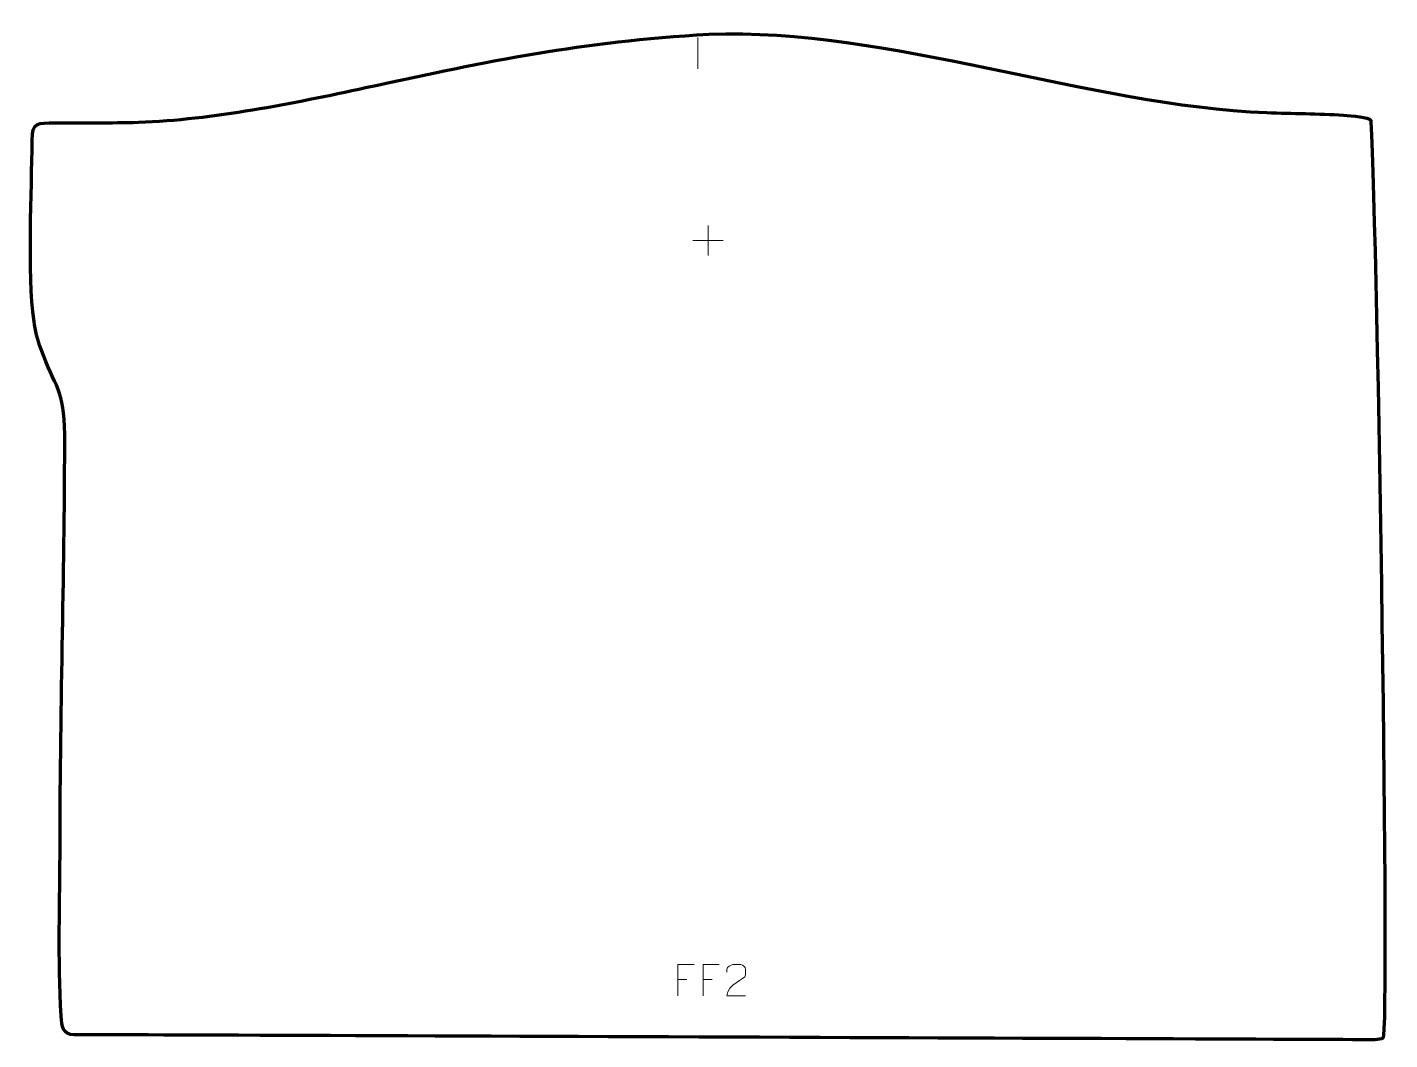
# Model space of a CAD drawing. Header units: millimetres. Extents: x -540 to 546, y -445 to 362.
import ezdxf

# ---------------------------------------------------------------- set-up
doc = ezdxf.new("R2010")
doc.units = ezdxf.units.MM
doc.header["$MEASUREMENT"] = 0
for name, color, linetype in [('layer 1', 7, 'Continuous'), ('layer 2', 7, 'Continuous'), ('layer 3', 7, 'Continuous')]:
    doc.layers.add(name, color=color, linetype=linetype)

msp = doc.modelspace()

# ---------------------------------------------------------------- linework, layer by layer
at = {"layer": 'layer 1', "color": 250, "lineweight": 9}
for points in [[(-5.3382, 353.9635), (-5.3382, 353.9635), (-5.3382, 328.9894), (-5.3382, 328.9894)], [(-21.1019, -396.8385), (-21.1019, -396.8385), (-13.9338, -396.8385), (-13.9338, -396.8385)], [(-1.1019, -396.8385), (-1.1019, -396.8385), (6.0662, -396.8385), (6.0662, -396.8385)]]:
    msp.add_open_spline(points, degree=3, dxfattribs=at)
for points, knots in [([(-8.2279, -384.9588), (-8.2279, -384.9588), (-21.1019, -384.9588), (-21.1019, -384.9588), (-21.1019, -384.9588), (-21.1019, -384.9588), (-21.1019, -409.9124), (-21.1019, -409.9124)], [0, 0, 0, 0, 0.333333333, 0.333333333, 0.333333333, 0.333333333, 1, 1, 1, 1]), ([(11.7721, -384.9588), (11.7721, -384.9588), (-1.1019, -384.9588), (-1.1019, -384.9588), (-1.1019, -384.9588), (-1.1019, -384.9588), (-1.1019, -409.9124), (-1.1019, -409.9124)], [0, 0, 0, 0, 0.333333333, 0.333333333, 0.333333333, 0.333333333, 1, 1, 1, 1]), ([(32.7066, -409.9227), (27.7922, -409.9224), (22.8778, -409.9224), (17.9637, -409.9227), (17.9637, -409.9227), (17.9637, -399.9904), (32.6147, -397.3492), (32.7066, -393.0389), (32.7066, -393.0389), (32.7063, -391.6148), (32.7063, -390.1911), (32.7066, -388.7678), (32.7066, -388.7678), (32.6897, -386.6907), (30.5669, -384.9659), (28.8959, -384.9486), (28.8959, -384.9486), (26.8227, -384.949), (24.7498, -384.949), (22.6774, -384.9486), (22.6774, -384.9486), (20.8553, -384.9321), (18.0306, -386.7242), (17.9637, -388.8178), (17.9637, -388.8178), (17.9637, -388.8178), (17.9637, -390.8726), (17.9637, -390.8726)], [0, 0, 0, 0, 0.125, 0.125, 0.125, 0.125, 0.25, 0.25, 0.25, 0.25, 0.375, 0.375, 0.375, 0.375, 0.5, 0.5, 0.5, 0.5, 0.625, 0.625, 0.625, 0.625, 0.75, 0.75, 0.75, 0.75, 1, 1, 1, 1])]:
    msp.add_open_spline(points, degree=3, knots=knots, dxfattribs=at)
at = {"layer": 'layer 2', "color": 250, "lineweight": 9}
for points in [[(2.8369, 204.2738), (2.8369, 204.2738), (2.8369, 180.2959), (2.8369, 180.2959)], [(-9.152, 192.2848), (-9.152, 192.2848), (14.8259, 192.2848), (14.8259, 192.2848)]]:
    msp.add_open_spline(points, degree=3, dxfattribs=at)
at = {"layer": 'layer 3', "color": 242, "lineweight": 158}
msp.add_open_spline([(534.0798, -444.8348), (536.9956, -444.6941), (539.4131, -444.3117), (540.6104, -443.4937), (540.6104, -443.4937), (546.0631, -439.768), (536.4111, 189.387), (530.9785, 286.9199), (530.9785, 286.9199), (530.9669, 287.1283), (530.9278, 287.9952), (530.8639, 288.174), (530.8639, 288.174), (529.3879, 290.6321), (516.3532, 291.6733), (509.3058, 292.142), (509.3058, 292.142), (489.3556, 293.4689), (468.2866, 293.3814), (448.1655, 294.1629), (448.1655, 294.1629), (306.4952, 299.6655), (145.8652, 362.2047), (3.5752, 356.6904), (3.5752, 356.6904), (-100.1824, 350.5794), (-168.5712, 335.9585), (-269.9578, 314.077), (-269.9578, 314.077), (-328.5448, 301.4647), (-391.1405, 288.693), (-451.0321, 286.4894), (-451.0321, 286.4894), (-473.1835, 285.8703), (-495.2842, 286.1101), (-517.4305, 285.9257), (-517.4305, 285.9257), (-531.4988, 285.8087), (-535.7519, 286.8732), (-535.7664, 272.231), (-535.7664, 272.231), (-535.8078, 231.0355), (-539.6079, 166.9554), (-534.2273, 127.7341), (-534.2273, 127.7341), (-533.2666, 120.7312), (-531.6256, 113.6139), (-528.8661, 106.0964), (-528.8661, 106.0964), (-517.4107, 74.8888), (-509.8635, 73.2992), (-509.7813, 37.5764), (-509.7813, 37.5764), (-509.5559, -60.3847), (-513.4162, -178.4134), (-513.4584, -288.9092), (-513.4584, -288.9092), (-513.53, -335.1423), (-515.2449, -379.5202), (-512.5666, -425.9099), (-512.5666, -425.9099), (-512.0898, -434.1708), (-511.7017, -440.9495), (-502.0777, -440.8329), (-502.0777, -440.8329), (-492.4537, -440.7163), (534.0798, -444.8348), (534.0798, -444.8348)], degree=3, knots=[0, 0, 0, 0, 0.055555556, 0.055555556, 0.055555556, 0.055555556, 0.111111111, 0.111111111, 0.111111111, 0.111111111, 0.166666667, 0.166666667, 0.166666667, 0.166666667, 0.222222222, 0.222222222, 0.222222222, 0.222222222, 0.277777778, 0.277777778, 0.277777778, 0.277777778, 0.333333333, 0.333333333, 0.333333333, 0.333333333, 0.388888889, 0.388888889, 0.388888889, 0.388888889, 0.444444444, 0.444444444, 0.444444444, 0.444444444, 0.5, 0.5, 0.5, 0.5, 0.555555556, 0.555555556, 0.555555556, 0.555555556, 0.611111111, 0.611111111, 0.611111111, 0.611111111, 0.666666667, 0.666666667, 0.666666667, 0.666666667, 0.722222222, 0.722222222, 0.722222222, 0.722222222, 0.777777778, 0.777777778, 0.777777778, 0.777777778, 0.833333333, 0.833333333, 0.833333333, 0.833333333, 0.888888889, 0.888888889, 0.888888889, 0.888888889, 1, 1, 1, 1], dxfattribs=at)

doc.saveas('drawing.dxf')
